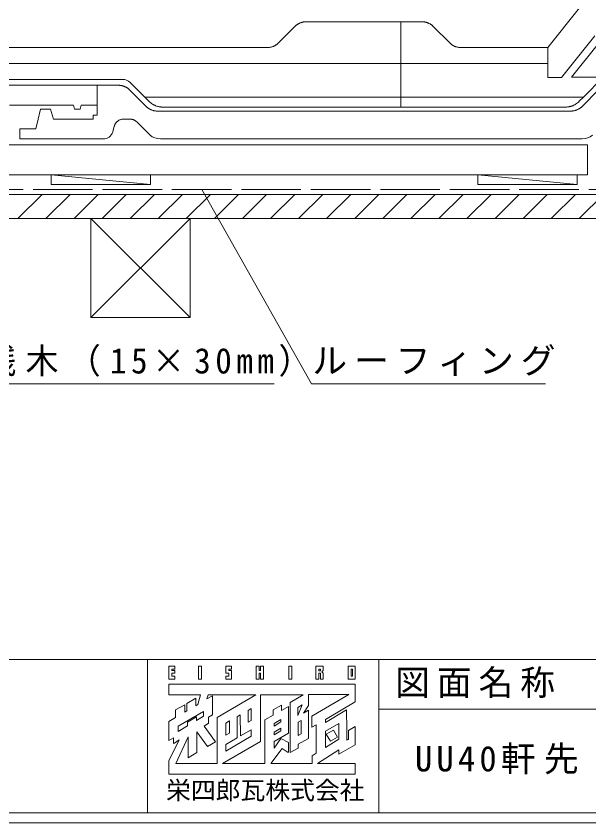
# Model space of a CAD drawing. Units: millimetres, scale not verified. Extents: x -990 to 1002, y -1561 to 1249.
# Drawn here: x 162.5 to 451.1, y -101.2 to 305.4 of the extents above; entities that cross this region are included whole.
import ezdxf
from ezdxf.enums import TextEntityAlignment as Align

# ---------------------------------------------------------------- set-up
doc = ezdxf.new("R2010")
doc.units = ezdxf.units.MM
doc.header["$LTSCALE"] = 5
doc.linetypes.add('LONG_DASHED1', pattern=[7, 6, -1])
for name, color, linetype, lineweight in [('0-0_0', 7, 'Continuous', 18), ('0-1_寸法', 5, 'Continuous', 9), ('0-2_瓦粗い実', 5, 'Continuous', 9), ('0-4_瓦細い実', 5, 'Continuous', 9), ('0-7_桟木', 5, 'Continuous', 9), ('0-8_垂木', 7, 'Continuous', 18), ('0-9_野地板', 5, 'Continuous', 9), ('0-A_ルーフィ', 5, 'LONG_DASHED1', 9), ('0-F_棟金具', 5, 'Continuous', 9), ('1-0_断面線', 5, 'Continuous', 9)]:
    doc.layers.add(name, color=color, linetype=linetype, lineweight=lineweight)
doc.styles.add('ＭＳ ゴシック', font='')
doc.styles.get('ＭＳ ゴシック').set_extended_font_data('MS Gothic')

msp = doc.modelspace()

# ---------------------------------------------------------------- linework, layer by layer
at = {"layer": '0-0_0', "color": 5, "lineweight": 9}
for p, q in [((-984.883, -18.797), (995.117, -18.797)), ((228.774, -96.157), (228.774, -18.797)), ((345.339, -18.797), (345.339, -96.157)), ((315.834, -23.703), (315.834, -24.497)), ((332.106, -23.703), (332.106, -27.276)), ((315.834, -24.497), (315.106, -24.497)), ((332.106, -27.276), (331.312, -27.276)), ((309.881, -42.092), (309.881, -36.536)), ((253.061, -42.128), (253.061, -38.388)), ((255.377, -36.602), (254.058, -41.585)), ((285.738, -60.149), (285.738, -36.602)), ((247.571, -41.674), (242.875, -44.274)), ((247.571, -45.376), (247.571, -41.674)), ((254.058, -41.585), (253.061, -42.128)), ((279.387, -50.432), (279.387, -44.473)), ((296.188, -41.807), (292.021, -44.208)), ((296.188, -44.51), (296.188, -41.807)), ((299.761, -42.489), (296.188, -44.51)), ((306.659, -41.671), (304.523, -47.062)), ((304.523, -42.937), (306.659, -41.671)), ((304.523, -47.062), (304.523, -42.937)), ((307.382, -45.84), (309.881, -42.092)), ((309.881, -44.341), (307.382, -45.84)), ((345.339, -43.806), (995.117, -43.806)), ((248.564, -44.738), (247.571, -45.376)), ((253.458, -47.741), (248.96, -50.399)), ((256.964, -47.45), (253.458, -49.581)), ((253.458, -49.581), (253.458, -47.741)), ((275.485, -46.788), (275.617, -57.305)), ((311.601, -47.383), (311.601, -52.939)), ((248.96, -52.228), (244.132, -55.068)), ((244.132, -55.068), (244.132, -52.41)), ((248.96, -50.399), (248.96, -52.228)), ((268.275, -56.985), (268.275, -50.956)), ((280.975, -49.567), (279.387, -50.432)), ((295.924, -50.294), (292.484, -52.4)), ((292.484, -52.4), (292.484, -51.087)), ((304.589, -57.177), (304.589, -50.493)), ((325.16, -51.039), (325.16, -58.959)), ((270.127, -55.916), (268.275, -56.985)), ((295.924, -54.726), (292.484, -56.79)), ((292.484, -56.79), (292.484, -55.52)), ((306.176, -56.341), (304.589, -57.177)), ((244.661, -59.29), (239.501, -69.873)), ((242.279, -60.944), (244.661, -59.29)), ((266.55, -71.262), (285.738, -60.149)), ((280.975, -57.438), (268.275, -64.951)), ((268.275, -61.671), (273.897, -58.298)), ((295.96, -58.645), (292.484, -63.433)), ((292.484, -63.433), (292.484, -60.149)), ((299.761, -60.612), (295.96, -58.645)), ((299.761, -65.772), (299.761, -60.612)), ((325.16, -58.959), (318.351, -63.196)), ((320.993, -60.018), (324.499, -58.033)), ((268.275, -64.951), (268.275, -61.671)), ((290.809, -71.262), (296.519, -63.722)), ((296.519, -63.722), (299.694, -65.772)), ((249.159, -68.417), (253.656, -65.772)), ((287.788, -71.262), (266.55, -71.262)), ((311.667, -71.262), (290.809, -71.262)), ((333.363, -71.262), (314.363, -71.262)), ((-984.883, -96.157), (995.117, -96.157)), ((1000.117, -101.157), (-989.883, -101.157))]:
    msp.add_line(p, q, dxfattribs=at)
for points in [[(239.501, -22.249), (239.501, -28.665), (242.544, -28.665), (242.544, -27.276), (240.957, -27.276), (240.957, -25.754), (242.544, -25.754), (242.544, -24.365), (240.957, -24.365), (240.957, -23.703), (242.544, -23.703), (242.544, -22.249)], [(254.384, -22.249), (254.384, -28.665), (255.905, -28.665), (255.905, -22.249)], [(268.142, -22.249), (268.142, -25.754), (269.664, -25.754), (269.664, -27.276), (268.142, -27.276), (268.142, -28.665), (271.119, -28.665), (271.119, -24.365), (269.664, -24.365), (269.664, -23.703), (271.119, -23.703), (271.119, -22.249)], [(283.488, -22.249), (283.488, -28.665), (284.944, -28.665), (284.944, -25.754), (285.738, -25.754), (285.738, -28.665), (287.193, -28.665), (287.193, -22.249), (285.738, -22.249), (285.738, -24.299), (284.944, -24.299), (284.944, -22.249)], [(300.025, -22.249), (300.025, -28.665), (301.546, -28.665), (301.546, -22.249)], [(313.585, -22.249), (313.585, -28.665), (315.106, -28.665), (315.106, -25.754), (315.834, -25.754), (315.834, -28.665), (317.289, -28.665), (317.289, -25.754), (316.561, -25.026), (317.289, -24.299), (317.289, -22.249)], [(329.857, -22.249), (329.857, -28.665), (333.363, -28.665), (333.363, -22.249)]]:
    msp.add_lwpolyline(points, close=True, dxfattribs=at)
for points in [[(315.106, -24.497), (315.106, -23.703), (315.834, -23.703)], [(331.312, -27.276), (331.312, -23.703), (332.106, -23.703)], [(239.501, -31.244), (239.501, -36.602), (255.377, -36.602)], [(318.413, -49.038), (333.363, -40.24), (333.363, -31.244), (239.501, -31.244)], [(309.881, -36.536), (330.243, -36.536), (311.601, -47.383)], [(253.061, -38.388), (248.564, -40.967), (248.564, -44.738)], [(261.462, -46.722), (261.462, -37.18), (258.72, -38.733), (259.312, -36.602), (283.29, -36.602)], [(283.29, -36.602), (263.843, -47.979), (263.843, -71.262)], [(285.738, -36.602), (307.125, -36.602), (300.621, -40.438)], [(300.621, -40.438), (300.621, -65.772), (304.589, -63.457), (304.589, -61.538), (309.881, -58.562), (309.881, -44.341)], [(242.875, -44.274), (242.875, -48.111), (239.501, -50.096), (239.501, -59.686)], [(279.387, -44.473), (280.975, -43.507), (280.975, -49.567)], [(292.021, -44.208), (292.021, -46.92), (287.788, -49.302), (287.788, -71.262)], [(292.484, -60.149), (299.761, -55.916), (299.761, -42.489)], [(329.063, -44.143), (318.413, -50.639), (318.413, -49.038)], [(325.226, -66.5), (333.363, -61.803), (333.363, -52.543), (329.989, -54.527), (329.989, -59.025), (329.79, -59.223), (329.261, -59.488), (329.129, -54.263), (329.063, -44.143)], [(244.132, -52.41), (256.964, -44.964), (256.964, -47.45)], [(257.229, -52.345), (259.544, -50.956), (259.544, -47.913), (261.462, -46.722)], [(273.897, -58.298), (273.897, -47.696), (275.485, -46.788)], [(253.656, -65.772), (253.656, -55.286), (258.927, -62.727), (262.958, -60.351), (257.229, -52.345)], [(268.275, -50.956), (270.127, -49.815), (270.127, -55.916)], [(292.484, -51.087), (295.924, -48.997), (295.924, -50.294)], [(304.589, -50.493), (306.176, -49.526), (306.176, -56.341)], [(311.601, -52.939), (313.717, -51.711), (313.717, -66.036)], [(318.351, -63.196), (318.415, -54.905), (325.16, -51.039)], [(275.617, -57.305), (275.617, -57.371), (280.909, -54.329), (280.975, -54.395), (280.975, -57.438)], [(292.484, -55.52), (295.924, -53.429), (295.924, -54.726)], [(324.499, -58.033), (322.398, -54.373), (318.731, -56.492), (320.993, -60.018)], [(239.501, -59.686), (241.883, -58.326), (241.883, -61.142), (242.279, -60.944)], [(263.843, -71.262), (243.002, -71.262), (249.159, -57.785), (249.159, -68.417)], [(314.363, -71.262), (325.226, -64.298), (325.226, -66.5)], [(313.717, -66.036), (311.667, -67.294), (311.667, -71.262)], [(239.501, -69.873), (239.501, -76.554), (333.363, -76.554), (333.363, -71.262)]]:
    msp.add_lwpolyline(points, dxfattribs=at)
at = {"layer": '0-1_寸法'}
for p, q in [((256.145, 217.978), (311.295, 120.154)), ((311.295, 120.154), (429.283, 120.154))]:
    msp.add_line(p, q, dxfattribs=at)
msp.add_lwpolyline([(40.902, 229.386), (103.968, 120.154), (292.623, 120.154)], dxfattribs=at)
at = {"layer": '0-2_瓦粗い実'}
for p, q in [((455.994, 291.569), (442.394, 274.569)), ((569.394, 274.569), (442.394, 274.569)), ((203.394, 270.535), (155.708, 270.535)), ((203.394, 260.535), (203.394, 270.535)), ((191.394, 260.535), (159.254, 260.535)), ((191.894, 258.535), (191.394, 260.535)), ((195.394, 260.535), (194.894, 258.535)), ((203.394, 260.535), (195.394, 260.535)), ((191.894, 258.535), (194.894, 258.535))]:
    msp.add_line(p, q, dxfattribs=at)
at = {"layer": '0-4_瓦細い実'}
for p, q in [((356.394, 302.535), (308.708, 302.535)), ((367.081, 302.535), (356.394, 302.535)), ((356.394, 259.535), (356.394, 302.535)), ((356.394, 259.535), (356.394, 302.535)), ((294.737, 291.878), (303.051, 300.192)), ((372.737, 300.192), (381.051, 291.878)), ((454.194, 295.535), (437.394, 274.535)), ((430.394, 289.535), (386.708, 289.535)), ((356.394, 281.535), (50.394, 281.535)), ((430.394, 281.535), (356.394, 281.535)), ((153.465, 273.535), (216.323, 273.535)), ((219.859, 272.07), (227.394, 264.535)), ((356.394, 264.535), (227.394, 264.535)), ((227.394, 264.535), (229.465, 262.464)), ((448.394, 264.535), (356.394, 264.535)), ((231.339, 260.991), (231.542, 260.871)), ((236.536, 259.535), (356.394, 259.535)), ((356.394, 259.535), (439.252, 259.535))]:
    msp.add_line(p, q, dxfattribs=at)
for points in [[(446.394, 309.535), (430.394, 289.535), (430.394, 274.535), (437.394, 274.535)], [(308.708, 302.535), (308.526, 302.533), (308.344, 302.527), (308.161, 302.516), (307.977, 302.501), (307.793, 302.482), (307.608, 302.459), (307.422, 302.431), (307.237, 302.398), (307.051, 302.361), (306.865, 302.32), (306.68, 302.273), (306.495, 302.223), (306.31, 302.167), (306.126, 302.107), (305.942, 302.042), (305.759, 301.972), (305.577, 301.897), (305.396, 301.817), (305.216, 301.733), (305.038, 301.643), (304.861, 301.549), (304.686, 301.45), (304.512, 301.346), (304.34, 301.237), (304.171, 301.124), (304.003, 301.005), (303.838, 300.882), (303.675, 300.753), (303.515, 300.62), (303.357, 300.482), (303.203, 300.339), (303.051, 300.192)], [(372.737, 300.192), (372.586, 300.339), (372.431, 300.482), (372.274, 300.62), (372.113, 300.753), (371.951, 300.882), (371.785, 301.005), (371.618, 301.124), (371.448, 301.237), (371.276, 301.346), (371.103, 301.45), (370.927, 301.549), (370.75, 301.643), (370.572, 301.733), (370.392, 301.817), (370.211, 301.897), (370.029, 301.972), (369.846, 302.042), (369.663, 302.107), (369.479, 302.167), (369.294, 302.223), (369.109, 302.273), (368.923, 302.32), (368.737, 302.361), (368.552, 302.398), (368.366, 302.431), (368.181, 302.459), (367.996, 302.482), (367.811, 302.501), (367.627, 302.516), (367.444, 302.527), (367.262, 302.533), (367.081, 302.535)], [(294.737, 291.878), (294.577, 291.722), (294.41, 291.569), (294.236, 291.418), (294.056, 291.271), (293.871, 291.128), (293.679, 290.989), (293.482, 290.855), (293.279, 290.725), (293.071, 290.601), (292.857, 290.483), (292.632, 290.367), (292.396, 290.255), (292.15, 290.148), (291.895, 290.047), (291.631, 289.953), (291.361, 289.867), (291.084, 289.79), (290.802, 289.723), (290.516, 289.666), (290.228, 289.619), (289.939, 289.582), (289.65, 289.556), (289.364, 289.54), (289.081, 289.535), (80.708, 289.535)], [(386.708, 289.535), (386.425, 289.54), (386.138, 289.556), (385.849, 289.582), (385.56, 289.619), (385.272, 289.666), (384.986, 289.723), (384.704, 289.79), (384.427, 289.867), (384.157, 289.953), (383.894, 290.047), (383.639, 290.148), (383.393, 290.255), (383.157, 290.367), (382.931, 290.483), (382.717, 290.601), (382.509, 290.725), (382.307, 290.855), (382.109, 290.989), (381.918, 291.128), (381.732, 291.271), (381.552, 291.418), (381.379, 291.569), (381.212, 291.722), (381.051, 291.878)], [(446.323, 262.464), (448.394, 264.535), (458.428, 274.569)], [(231.542, 260.871), (231.748, 260.756), (231.955, 260.646), (232.165, 260.541), (232.376, 260.441), (232.59, 260.347), (232.805, 260.257), (233.021, 260.173), (233.239, 260.094), (233.458, 260.021), (233.678, 259.953), (233.899, 259.89), (234.121, 259.833), (234.342, 259.781), (234.564, 259.733), (234.786, 259.691), (235.008, 259.654), (235.229, 259.622), (235.449, 259.596), (235.669, 259.574), (235.888, 259.557), (236.106, 259.545), (236.322, 259.537), (236.536, 259.535)], [(439.252, 259.535), (439.467, 259.537), (439.683, 259.545), (439.9, 259.557), (440.119, 259.574), (440.339, 259.596), (440.56, 259.622), (440.781, 259.654), (441.002, 259.691), (441.224, 259.733), (441.446, 259.781), (441.668, 259.833), (441.889, 259.89), (442.11, 259.953), (442.33, 260.021), (442.549, 260.094), (442.767, 260.173), (442.984, 260.257), (443.199, 260.347), (443.412, 260.441), (443.624, 260.541), (443.833, 260.646), (444.041, 260.756), (444.246, 260.871), (444.449, 260.991)]]:
    msp.add_lwpolyline(points, dxfattribs=at)
for centre, radius, start, end in [((216.323, 268.535), 5, 44.99998, 90), ((236.536, 269.535), 10, 224.99998, 238.68785), ((439.252, 269.535), 10, 301.31213, 315)]:
    msp.add_arc(centre, radius, start, end, dxfattribs=at)
at = {"layer": '0-7_桟木'}
for p, q in [((450.481, 240.488), (-32.462, 240.488)), ((180.249, 225.478), (180.249, 220.478)), ((180.249, 225.478), (230.25, 220.478)), ((230.25, 225.478), (230.25, 220.478)), ((395.249, 225.488), (395.249, 220.488)), ((395.249, 225.488), (445.249, 220.488)), ((445.249, 225.488), (445.249, 220.488)), ((230.25, 220.478), (180.249, 220.478)), ((445.249, 220.488), (395.249, 220.488))]:
    msp.add_line(p, q, dxfattribs=at)
msp.add_lwpolyline([(450.481, 240.488), (450.481, 225.478), (-32.462, 225.478)], dxfattribs=at)
at = {"layer": '0-8_垂木'}
for p, q in [((200.249, 203.478), (200.249, 153.479)), ((250.25, 203.478), (200.249, 153.479)), ((250.25, 203.478), (250.25, 153.479))]:
    msp.add_line(p, q, dxfattribs=at)
msp.add_lwpolyline([(200.249, 203.478), (250.25, 153.479), (200.249, 153.479)], dxfattribs=at)
at = {"layer": '0-9_野地板'}
for p, q in [((564.394, 215.478), (-32.462, 215.478)), ((533.25, 203.478), (-32.462, 203.478))]:
    msp.add_line(p, q, dxfattribs=at)
at = {"layer": '0-A_ルーフィ'}
msp.add_line((516.076, 217.978), (-32.462, 217.978), dxfattribs=at)
at = {"layer": '0-F_棟金具'}
for p, q in [((214.081, 270.535), (203.394, 270.535)), ((203.394, 255.535), (203.394, 270.535)), ((219.737, 268.192), (228.051, 259.878)), ((447.737, 259.878), (456.051, 268.192)), ((174.894, 258.535), (173.644, 253.535)), ((172.394, 248.535), (173.644, 253.535)), ((181.394, 253.535), (201.394, 253.535)), ((201.394, 255.535), (203.394, 255.535)), ((201.394, 253.535), (201.394, 255.535)), ((224.683, 250.746), (223.359, 252.07)), ((164.394, 248.535), (172.394, 248.535)), ((164.394, 243.535), (164.394, 248.535)), ((211.341, 247.322), (211.947, 249.748)), ((224.683, 250.746), (228.553, 246.876)), ((228.553, 246.876), (229.551, 245.878)), ((203.394, 243.535), (164.394, 243.535)), ((203.394, 243.535), (206.49, 243.535)), ((447.819, 243.535), (235.208, 243.535))]:
    msp.add_line(p, q, dxfattribs=at)
for points in [[(219.737, 268.192), (219.586, 268.339), (219.431, 268.482), (219.274, 268.62), (219.113, 268.753), (218.951, 268.882), (218.785, 269.005), (218.618, 269.124), (218.448, 269.237), (218.276, 269.346), (218.103, 269.45), (217.927, 269.549), (217.75, 269.643), (217.572, 269.733), (217.392, 269.817), (217.211, 269.897), (217.029, 269.972), (216.846, 270.042), (216.663, 270.107), (216.479, 270.167), (216.294, 270.223), (216.108, 270.273), (215.923, 270.32), (215.737, 270.361), (215.552, 270.398), (215.366, 270.431), (215.181, 270.459), (214.996, 270.482), (214.811, 270.501), (214.628, 270.516), (214.444, 270.527), (214.262, 270.533), (214.081, 270.535)], [(181.394, 253.535), (179.894, 258.535), (174.894, 258.535)], [(229.931, 258.483), (229.717, 258.601), (229.509, 258.725), (229.307, 258.855), (229.109, 258.989), (228.918, 259.128), (228.732, 259.271), (228.552, 259.418), (228.379, 259.569), (228.212, 259.722), (228.051, 259.878)], [(447.737, 259.878), (447.577, 259.722), (447.41, 259.569), (447.236, 259.418), (447.056, 259.271), (446.871, 259.128), (446.679, 258.989), (446.482, 258.855), (446.279, 258.725), (446.071, 258.601), (445.857, 258.483), (445.632, 258.367), (445.396, 258.255), (445.15, 258.148), (444.895, 258.047), (444.631, 257.953), (444.361, 257.867), (444.084, 257.79), (443.802, 257.723), (443.517, 257.666), (443.228, 257.619), (442.939, 257.582), (442.65, 257.556), (442.364, 257.54), (442.081, 257.535), (233.708, 257.535), (233.425, 257.54), (233.138, 257.556), (232.849, 257.582), (232.56, 257.619), (232.272, 257.666), (231.986, 257.723), (231.704, 257.79), (231.427, 257.867), (231.157, 257.953), (230.894, 258.047), (230.639, 258.148), (230.393, 258.255), (230.157, 258.367), (229.931, 258.483)], [(212.314, 250.746), (212.408, 250.928), (212.51, 251.107), (212.62, 251.281), (212.737, 251.451), (212.861, 251.616), (212.992, 251.776), (213.129, 251.932), (213.274, 252.081), (213.424, 252.225), (213.581, 252.363), (213.748, 252.497), (213.927, 252.628), (214.117, 252.755), (214.318, 252.876), (214.53, 252.99), (214.752, 253.097), (214.983, 253.194), (215.223, 253.28), (215.472, 253.356), (215.727, 253.419), (215.989, 253.469), (216.255, 253.505), (216.526, 253.527), (216.798, 253.535), (219.823, 253.535), (220.006, 253.532), (220.188, 253.522), (220.369, 253.505), (220.548, 253.482), (220.724, 253.453), (220.899, 253.418), (221.071, 253.377), (221.239, 253.33), (221.405, 253.278), (221.566, 253.221), (221.724, 253.159), (221.878, 253.093), (222.027, 253.023), (222.172, 252.948)], [(222.172, 252.948), (222.312, 252.87), (222.448, 252.79), (222.579, 252.706), (222.705, 252.621), (222.825, 252.533), (222.94, 252.444), (223.05, 252.354), (223.156, 252.262), (223.259, 252.168), (223.359, 252.07)], [(212.314, 250.746), (212.295, 250.709), (212.277, 250.67), (212.259, 250.632), (212.241, 250.593), (212.224, 250.554), (212.207, 250.514), (212.19, 250.474), (212.173, 250.434), (212.156, 250.394), (212.14, 250.353), (212.125, 250.312), (212.109, 250.271), (212.094, 250.229), (212.079, 250.187), (212.064, 250.145), (212.05, 250.102), (212.036, 250.059), (212.022, 250.016), (212.009, 249.972), (211.996, 249.928), (211.984, 249.884), (211.971, 249.839), (211.959, 249.794), (211.947, 249.748)], [(211.341, 247.322), (211.336, 247.303), (211.331, 247.284), (211.327, 247.265), (211.321, 247.247), (211.316, 247.228), (211.311, 247.209), (211.306, 247.19), (211.301, 247.171), (211.296, 247.153), (211.29, 247.134), (211.285, 247.115), (211.279, 247.097), (211.273, 247.078), (211.268, 247.06), (211.262, 247.041), (211.256, 247.023), (211.25, 247.004), (211.244, 246.986), (211.238, 246.967), (211.232, 246.949), (211.226, 246.931), (211.22, 246.912), (211.213, 246.894), (211.207, 246.876)]]:
    msp.add_lwpolyline(points, dxfattribs=at)
for centre, radius, start, end in [((206.49, 248.535), 5, 270, 340.61945), ((235.208, 251.535), 8, 224.99998, 229.50093), ((235.208, 251.535), 8, 229.50093, 270), ((447.819, 251.535), 8, 270, 310.49905)]:
    msp.add_arc(centre, radius, start, end, dxfattribs=at)
at = {"layer": '1-0_断面線'}
for p, q in [((163.62, 203.49), (175.62, 215.489)), ((177.763, 203.49), (189.763, 215.49)), ((191.905, 203.49), (203.905, 215.49)), ((206.047, 203.49), (218.047, 215.49)), ((220.19, 203.49), (232.19, 215.49)), ((234.332, 203.49), (246.332, 215.49)), ((248.475, 203.491), (260.475, 215.49)), ((262.617, 203.491), (274.617, 215.491)), ((276.76, 203.491), (288.759, 215.491)), ((290.902, 203.492), (302.902, 215.491)), ((305.045, 203.492), (317.044, 215.491)), ((319.187, 203.492), (331.187, 215.492)), ((333.329, 203.492), (345.329, 215.492)), ((347.472, 203.493), (359.472, 215.493)), ((361.614, 203.493), (373.614, 215.493)), ((375.757, 203.493), (387.756, 215.493)), ((389.899, 203.493), (401.899, 215.493)), ((404.042, 203.493), (416.041, 215.494)), ((418.184, 203.493), (430.183, 215.494)), ((432.326, 203.493), (444.326, 215.494)), ((446.469, 203.494), (458.468, 215.494))]:
    msp.add_line(p, q, dxfattribs=at)

# ---------------------------------------------------------------- texts
at = {"layer": '0-0_0', "style": 'ＭＳ ゴシック'}
msp.add_text('栄四郎瓦株式会社', height=9.164, dxfattribs=at).set_placement((238.093, -92.078), align=Align.BOTTOM_LEFT)
at = {"layer": '0-0_0', "color": 4, "char_height": 12.83, "attachment_point": 7, "style": 'ＭＳ ゴシック'}
for s, insert in [('\\T1.2;図面名称', (353.536, -38.288)), ('\\T1.24;UU40軒先・袖部・棟部詳細図', (363.486, -76.704))]:
    msp.add_mtext(s, dxfattribs=dict(at, insert=insert))
at = {"layer": '0-1_寸法', "color": 4, "char_height": 12.83, "attachment_point": 7, "style": 'ＭＳ ゴシック'}
for s, insert in [('\\T1.28;\\W0.95;ヨコ桟木（15×30mm）', (103.447, 123.629)), ('\\T1.2;ルーフィング', (311.805, 124.064))]:
    msp.add_mtext(s, dxfattribs=dict(at, insert=insert))

doc.saveas('drawing.dxf')
